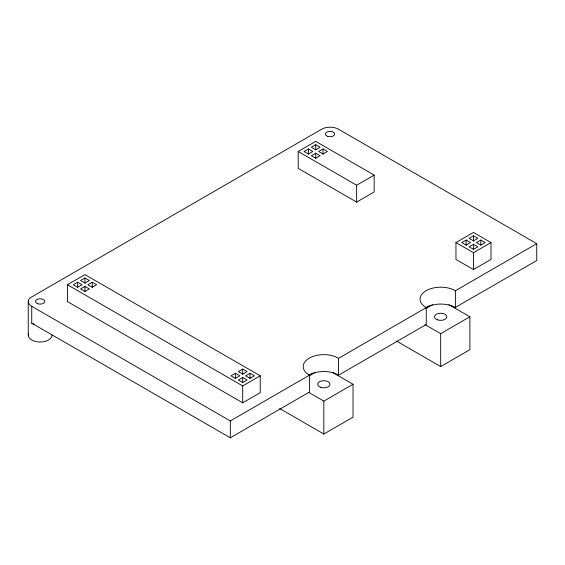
<?xml version="1.0" encoding="UTF-8"?>
<svg xmlns="http://www.w3.org/2000/svg" width="565" height="565" viewBox="0 0 565 565"><rect width="100%" height="100%" fill="white"/><g stroke="black" fill="none" stroke-linecap="round" stroke-linejoin="round"><path stroke-width="0.85" d="M230.315 437.811L230.315 420.946L309.606 375.075L309.606 391.941L230.315 437.811L31.732 323.159L31.732 306.294A11.879 6.858 0 0 1 29.839 298.016L321.669 129.194A11.879 6.858 0 0 1 338.463 129.194L536.75 243.677L536.75 260.543L455.199 307.48A20.658 11.929 0 0 0 425.989 307.628L428.934 305.926M455.383 307.614L455.383 290.749L536.75 243.677M67.419 284.732L84.948 274.611L260.225 375.81L260.225 392.675L242.696 402.796L67.419 301.597L67.419 284.732L242.696 385.93L260.225 375.81M298.207 151.491L315.729 141.37L374.157 175.101L374.157 191.966L356.628 202.086L298.207 168.356L298.207 151.491L356.628 185.221L374.157 175.101M77.645 282.203L73.266 284.732L77.645 287.26L82.024 284.732L77.645 282.203L77.645 287.394M84.948 277.987L80.569 280.515L84.948 283.044L89.334 280.515L84.948 277.987L84.948 283.178M308.426 148.962L304.048 151.491L308.426 154.019L312.812 151.491L308.426 148.962L308.426 154.153M315.729 144.746L311.35 147.274L315.729 149.803L320.115 147.274L315.729 144.746L315.729 149.937M84.948 286.42L80.569 288.948L84.948 291.476L89.334 288.948L84.948 286.42L84.948 291.611M92.25 282.203L87.872 284.732L92.25 287.26L96.636 284.732L92.25 282.203L92.25 287.394M315.729 153.179L311.35 155.707L315.729 158.235L320.115 155.707L315.729 153.179L315.729 158.37M323.032 148.962L318.653 151.491L323.032 154.019L327.418 151.491L323.032 148.962L323.032 154.153M455.955 242.569L473.484 232.448L491.013 242.569L491.013 259.434L473.484 269.554L455.955 259.434L455.955 242.569L473.484 252.689L491.013 242.569M235.393 373.281L231.014 375.81L235.393 378.338L239.779 375.81L235.393 373.281L235.393 378.465M242.696 369.065L238.317 371.593L242.696 374.122L247.082 371.593L242.696 369.065L242.696 374.249M466.182 240.04L461.796 242.569L466.182 245.097L470.56 242.569L466.182 240.04L466.182 245.224M473.484 235.817L469.098 238.352L473.484 240.881L477.863 238.352L473.484 235.817L473.484 241.008M242.696 377.498L238.317 380.026L242.696 382.554L247.082 380.026L242.696 377.498L242.696 382.682M250.005 373.281L245.62 375.81L250.005 378.338L254.384 375.81L250.005 373.281L250.005 378.465M473.484 244.257L469.098 246.785L473.484 249.313L477.863 246.785L473.484 244.257L473.484 249.44M480.787 240.04L476.401 242.569L480.787 245.097L485.166 242.569L480.787 240.04L480.787 245.224M308.963 375.238L312.706 373.077M309.606 375.075L308.151 374.32A20.658 11.929 0 0 1 308.525 358.591A20.658 11.929 0 0 1 335.582 356.755L338.576 358.316L426.243 307.621A20.658 11.929 0 0 1 425.989 290.756A20.658 11.929 0 0 1 455.199 290.608L455.383 290.749M309.684 375.661L315.673 372.201M425.742 308.603L432.479 304.712M308.9 375.231A20.658 11.929 0 0 1 335.582 373.627L338.576 375.181L426.243 324.494L426.243 307.621M308.893 392.506L323.83 401.129L353.04 384.264L353.04 417.154L323.83 434.026L279.661 408.523M424.972 324.593L440.679 333.661L469.896 316.796L469.896 349.693L440.679 366.558L396.453 341.027M448.949 304.704L469.896 316.796M332.877 372.618L353.04 384.264M31.732 306.294L230.315 420.946M473.484 252.689L473.484 269.554M440.679 333.661L440.679 366.558M356.628 185.221L356.628 202.086M338.576 358.316L338.576 375.181M323.83 401.129L323.83 434.026M242.696 385.93L242.696 402.796M28.25 301.442L28.25 335.172M52.008 335.172A11.879 6.858 0 0 1 39.091 342.009A11.879 6.858 0 0 1 28.434 333.979M34.19 324.246A11.879 6.858 0 0 1 31.732 323.159M327.742 136.37A4.647 2.684 0 0 0 334.713 134.046A4.647 2.684 0 0 0 327.742 131.723A4.647 2.684 0 0 0 327.742 136.37M37.806 303.765A4.647 2.684 0 0 0 44.776 301.442A4.647 2.684 0 0 0 37.806 299.118A4.647 2.684 0 0 0 37.806 303.765M320.638 387.329A6.194 3.581 0 0 0 330.024 384.327A6.194 3.581 0 0 0 320.828 381.135A6.194 3.581 0 0 0 320.638 387.329M437.444 319.846A6.194 3.581 0 0 0 446.873 316.894A6.194 3.581 0 0 0 437.727 313.653A6.194 3.581 0 0 0 437.444 319.846"/></g></svg>
